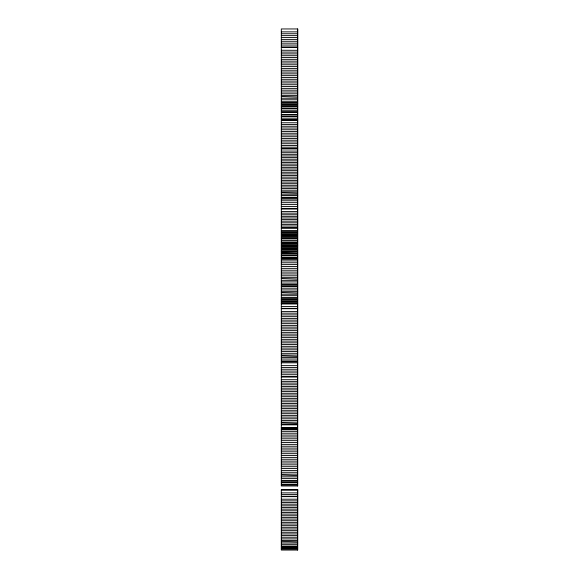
<?xml version="1.0" encoding="UTF-8"?>
<svg xmlns="http://www.w3.org/2000/svg" width="579" height="579" viewBox="0 0 579 579"><rect width="100%" height="100%" fill="white"/><g stroke="black" fill="none" stroke-linecap="round" stroke-linejoin="round"><path stroke-width="0.87" d="M297.686 28.95L281.314 28.95L281.314 485.984L297.686 485.984L297.686 28.95L297.606 485.984M281.314 31.859L297.606 31.859M281.314 33.748L297.606 33.748M281.314 35.63L297.606 35.63M281.314 37.512L297.606 37.512M281.314 39.394L297.606 39.394M281.314 41.275L297.606 41.275M281.314 43.164L297.606 43.164M281.314 45.046L297.606 45.046M281.314 46.928L297.606 46.928M281.314 47.456L297.686 47.456M281.314 50.264L297.686 50.308M281.314 52.081L297.606 52.081M281.314 53.89L297.606 53.89M281.314 55.707L297.606 55.707M281.314 57.524L297.606 57.524M281.314 59.333L297.606 59.333M281.314 61.15L297.606 61.15M281.314 62.966L297.606 62.966M281.314 64.776L297.606 64.776M281.314 66.592L297.606 66.592M281.314 68.409L297.606 68.409M281.314 70.218L297.606 70.218M281.314 72.035L297.606 72.035M281.314 73.851L297.606 73.851M281.314 75.661L297.606 75.661M281.314 77.477L297.606 77.477M281.314 79.294L297.606 79.294M281.314 81.103L297.606 81.103M281.314 82.92L297.606 82.92M281.314 84.737L297.606 84.737M281.314 86.546L297.606 86.546M281.314 88.363L297.606 88.363M281.314 90.179L297.606 90.179M281.314 91.989L297.606 91.989M281.314 93.805L297.606 93.805M281.314 95.622L297.606 95.622M281.314 98.249L297.606 98.249M281.314 99.776L297.606 99.776M281.314 101.701L297.606 101.701M281.314 102.592L297.606 102.592M281.314 103.699L297.686 103.699M281.314 104.546L297.606 104.546M281.314 105.436L297.606 105.436M281.314 106.543L297.686 106.543M281.314 107.014L297.606 106.92M281.314 108.526L297.606 108.526M281.314 108.874L297.606 108.874M281.314 110.734L297.606 110.734M281.314 111.74L297.606 111.74M281.314 112.594L297.606 112.594M281.314 114.454L297.606 114.454M281.314 114.953L297.606 114.953M281.314 116.314L297.606 116.314M281.314 116.567L297.606 116.567M281.314 118.174L297.606 118.174M281.314 119.781L297.606 119.781M281.314 122.77L297.606 122.77M281.314 124.514L297.606 124.514M281.314 126.258L297.606 126.258M281.314 128.01L297.606 128.01M281.314 129.754L297.606 129.754M281.314 131.498L297.606 131.498M281.314 133.242L297.606 133.242M281.314 134.987L297.606 134.987M281.314 136.731L297.606 136.731M281.314 138.475L297.606 138.475M281.314 140.227L297.606 140.227M281.314 141.971L297.606 141.971M281.314 143.715L297.606 143.715M281.314 145.459L297.606 145.459M281.314 147.204L297.606 147.204M281.314 148.55L297.686 148.55M281.314 148.948L297.606 148.948M281.314 151.068L297.606 151.068M281.314 152.697L297.606 152.697M281.314 154.332L297.606 154.332M281.314 155.961L297.606 155.961M281.314 157.589L297.606 157.589M281.314 159.218L297.606 159.218M281.314 160.853L297.606 160.853M281.314 162.482L297.606 162.482M281.314 164.11L297.606 164.11M281.314 165.746L297.606 165.746M281.314 167.374L297.606 167.374M281.314 169.003L297.606 169.003M281.314 170.631L297.606 170.631M281.314 172.267L297.606 172.267M281.314 173.895L297.606 173.895M281.314 175.524L297.606 175.524M281.314 177.152L297.606 177.152M281.314 178.788L297.606 178.788M281.314 180.416L297.606 180.416M281.314 182.045L297.606 182.045M281.314 183.681L297.606 183.681M281.314 185.309L297.606 185.309M281.314 186.937L297.686 186.988M281.314 188.566L297.606 188.566M281.314 190.202L297.606 190.202M281.314 191.83L297.606 191.83M281.314 194.189L297.606 194.189M281.314 195.564L297.686 195.528M281.314 197.294L297.606 197.294M281.314 198.09L297.606 198.09M281.314 199.089L297.686 199.089M281.314 200.775L297.606 200.775M281.314 202.679L297.606 202.679M281.314 204.59L297.606 204.59M281.314 206.493L297.606 206.493M281.314 208.397L297.606 208.397M281.314 209.055L297.686 209.055M281.314 211.545L297.606 211.545M281.314 213.152L297.606 213.152M281.314 214.758L297.606 214.758M281.314 216.365L297.606 216.365M281.314 217.972L297.606 217.972M281.314 219.579L297.606 219.579M281.314 221.185L297.686 221.156M281.314 222.799L297.606 222.799M281.314 224.406L297.606 224.406M281.314 226.013L297.606 226.013M281.314 227.619L297.606 227.619M281.314 228.278L297.686 228.278M281.314 230.833L297.606 230.833M281.314 231.151L297.606 231.151M281.314 232.44L297.606 232.44M281.314 233.019L297.606 233.019M281.314 234.046L297.606 234.046M281.314 234.879L297.606 234.879M281.314 235.653L297.606 235.653M281.314 236.739L297.606 236.739M281.314 237.26L297.606 237.26M281.314 238.599L297.606 238.599M281.314 238.874L297.606 238.874M281.314 240.48L297.606 240.459M281.314 242.087L297.606 242.087M281.314 242.319L297.606 242.319M281.314 243.694L297.606 243.694M281.314 244.179L297.606 244.179M281.314 245.301L297.686 245.366M281.314 246.039L297.606 246.039M281.314 246.907L297.606 246.907M281.314 247.899L297.606 247.899M281.314 248.514L297.606 248.514M281.314 249.759L297.606 249.759M281.314 250.121L297.606 250.121M281.314 251.619L297.606 251.619M281.314 251.727L297.606 251.727M281.314 253.479L297.606 253.479M281.314 254.058L297.606 254.058M281.314 255.339L297.606 255.339M281.314 255.411L297.606 255.411M281.314 257.119L297.606 257.199M281.314 257.908L297.606 257.908M281.314 258.885L297.686 258.885M281.314 259.059L297.606 259.059M281.314 260.919L297.606 260.919M281.314 262.779L297.606 262.779M281.314 264.639L297.686 264.581M281.314 266.499L297.606 266.499M281.314 268.359L297.606 268.359M281.314 270.219L297.606 270.219M281.314 272.079L297.606 272.079M281.314 273.939L297.606 273.939M281.314 275.799L297.606 275.799M281.314 277.659L297.606 277.659M281.314 280.352L297.606 280.352M281.314 281.915L297.606 281.915M281.314 283.891L297.606 283.891M281.314 284.803L297.606 284.803M281.314 285.939L297.686 285.939M281.314 286.46L297.606 286.46M281.314 288.204L297.606 288.204M281.314 289.949L297.606 289.949M281.314 291.693L297.686 291.635M281.314 294.219L297.606 294.219M281.314 295.688L297.606 295.688M281.314 297.541L297.606 297.541M281.314 298.402L297.606 298.402M281.314 299.466L297.686 299.466M281.314 299.712L297.606 299.712M281.314 300.096L297.606 300.096M281.314 301.348L297.606 301.348M281.314 301.956L297.606 301.956M281.314 302.976L297.606 302.976M281.314 303.736L297.686 303.736M281.314 303.816L297.606 303.816M281.314 306.544L297.606 306.544M281.314 308.361L297.606 308.361M281.314 308.723L297.686 308.723M281.314 311.422L297.606 311.422M281.314 313.167L297.606 313.167M281.314 314.911L297.606 314.911M281.314 316.655L297.606 316.655M281.314 318.399L297.606 318.399M281.314 320.144L297.606 320.144M281.314 321.895L297.606 321.895M281.314 323.639L297.606 323.639M281.314 325.384L297.606 325.384M281.314 327.128L297.606 327.128M281.314 328.872L297.606 328.872M281.314 330.616L297.606 330.616M281.314 332.36L297.606 332.36M281.314 334.112L297.606 334.112M281.314 335.856L297.606 335.856M281.314 337.6L297.606 337.6M281.314 339.345L297.606 339.345M281.314 341.089L297.606 341.089M281.314 342.833L297.606 342.833M281.314 344.577L297.606 344.577M281.314 346.329L297.606 346.329M281.314 348.073L297.606 348.073M281.314 349.817L297.606 349.817M281.314 351.562L297.606 351.562M281.314 353.306L297.606 353.306M281.314 355.05L297.606 355.05M281.314 357.576L297.606 357.576M281.314 359.045L297.606 359.045M281.314 360.905L297.606 360.905M281.314 361.759L297.606 361.759M281.314 362.823L297.686 362.823M281.314 365.631L297.606 365.631M281.314 367.448L297.606 367.448M281.314 369.257L297.606 369.257M281.314 371.074L297.606 371.074M281.314 372.883L297.606 372.883M281.314 374.7L297.606 374.7M281.314 376.516L297.606 376.516M281.314 377.059L297.686 377.059M281.314 379.694L297.606 379.694M281.314 381.387L297.606 381.387M281.314 383.088L297.606 383.088M281.314 384.789L297.606 384.789M281.314 386.49L297.606 386.49M281.314 388.191L297.606 388.191M281.314 389.884L297.606 389.884M281.314 391.585L297.606 391.585M281.314 393.286L297.606 393.286M281.314 394.987L297.606 394.987M281.314 396.68L297.606 396.68M281.314 398.381L297.606 398.381M281.314 400.082L297.606 400.082M281.314 401.783L297.606 401.783M281.314 403.483L297.606 403.483M281.314 405.177L297.606 405.177M281.314 406.878L297.606 406.878M281.314 408.579L297.606 408.579M281.314 410.279L297.606 410.279M281.314 411.98L297.606 411.98M281.314 413.674L297.606 413.674M281.314 415.375L297.606 415.375M281.314 417.075L297.606 417.075M281.314 418.776L297.606 418.776M281.314 420.477L297.686 420.484M281.314 422.171L297.606 422.171M281.314 424.631L297.606 424.631M281.314 424.762L297.686 424.762M281.314 427.635L297.606 427.635M281.314 427.867L297.606 427.867M281.314 428.699L297.606 428.699M281.314 429.495L297.606 429.495M281.314 429.741L297.686 429.741M281.314 431.355L297.606 431.355M281.314 433.215L297.606 433.215M281.314 435.075L297.606 435.075M281.314 436.935L297.606 436.935M281.314 438.795L297.606 438.795M281.314 440.655L297.606 440.655M281.314 442.515L297.606 442.515M281.314 444.375L297.606 444.375M281.314 446.235L297.606 446.235M281.314 448.095L297.606 448.095M281.314 449.955L297.606 449.955M281.314 451.815L297.606 451.815M281.314 453.675L297.606 453.675M281.314 455.535L297.606 455.535M281.314 457.396L297.606 457.396M281.314 459.256L297.606 459.256M281.314 461.116L297.606 461.116M281.314 462.976L297.606 462.976M281.314 464.836L297.606 464.836M281.314 466.696L297.606 466.696M281.314 468.556L297.606 468.556M281.314 470.416L297.606 470.416M281.314 472.276L297.606 472.276M281.314 474.136L297.606 474.136M281.314 476.828L297.606 476.828M281.314 478.399L297.606 478.399M281.314 480.375L297.606 480.375M281.314 481.287L297.606 481.287M281.314 482.423L297.686 482.423M281.314 482.452L297.606 482.452M281.314 484.182L297.606 484.182M281.314 484.985L297.606 484.985M297.686 489.537L281.314 489.537L281.314 550.05L297.686 550.05L297.686 489.537L297.606 550.05M281.314 490.254L297.686 490.254M281.314 492.881L297.606 492.881M281.314 494.582L297.606 494.582M281.314 496.275L297.606 496.275M281.314 496.659L297.686 496.659M281.314 499.214L297.606 499.214M281.314 500.871L297.606 500.871M281.314 502.521L297.606 502.521M281.314 504.179L297.606 504.179M281.314 505.829L297.606 505.829M281.314 507.486L297.606 507.486M281.314 509.136L297.606 509.136M281.314 510.787L297.606 510.787M281.314 512.444L297.606 512.444M281.314 514.094L297.606 514.094M281.314 515.751L297.606 515.751M281.314 517.402L297.606 517.402M281.314 519.059L297.606 519.059M281.314 520.709L297.606 520.709M281.314 522.367L297.606 522.367M281.314 524.017L297.606 524.017M281.314 525.674L297.606 525.674M281.314 527.324L297.606 527.324M281.314 528.974L297.606 528.974M281.314 530.632L297.606 530.632M281.314 532.282L297.606 532.282M281.314 533.939L297.606 533.939M281.314 535.589L297.606 535.589M281.314 537.247L297.606 537.247M281.314 538.897L297.606 538.897M281.314 540.554L297.606 540.554M281.314 542.943L297.686 542.928M281.314 544.34L297.606 544.34M281.314 546.091L297.606 546.091M281.314 546.902L297.606 546.902M281.314 547.915L297.686 547.915M281.314 548.277L297.606 548.277M281.314 549.066L297.606 549.066M281.314 192.612L297.606 193.097M281.314 252.502L297.606 252.98M281.314 541.343L297.606 541.835M281.314 292.533L297.606 293.054M281.314 355.89L297.606 356.411M281.314 422.988L297.606 423.495M281.314 96.49L297.606 97.033M281.314 278.55L297.606 279.107M281.314 475.033L297.606 475.583M297.606 120.034L281.314 120.034L297.686 120.07"/></g></svg>
